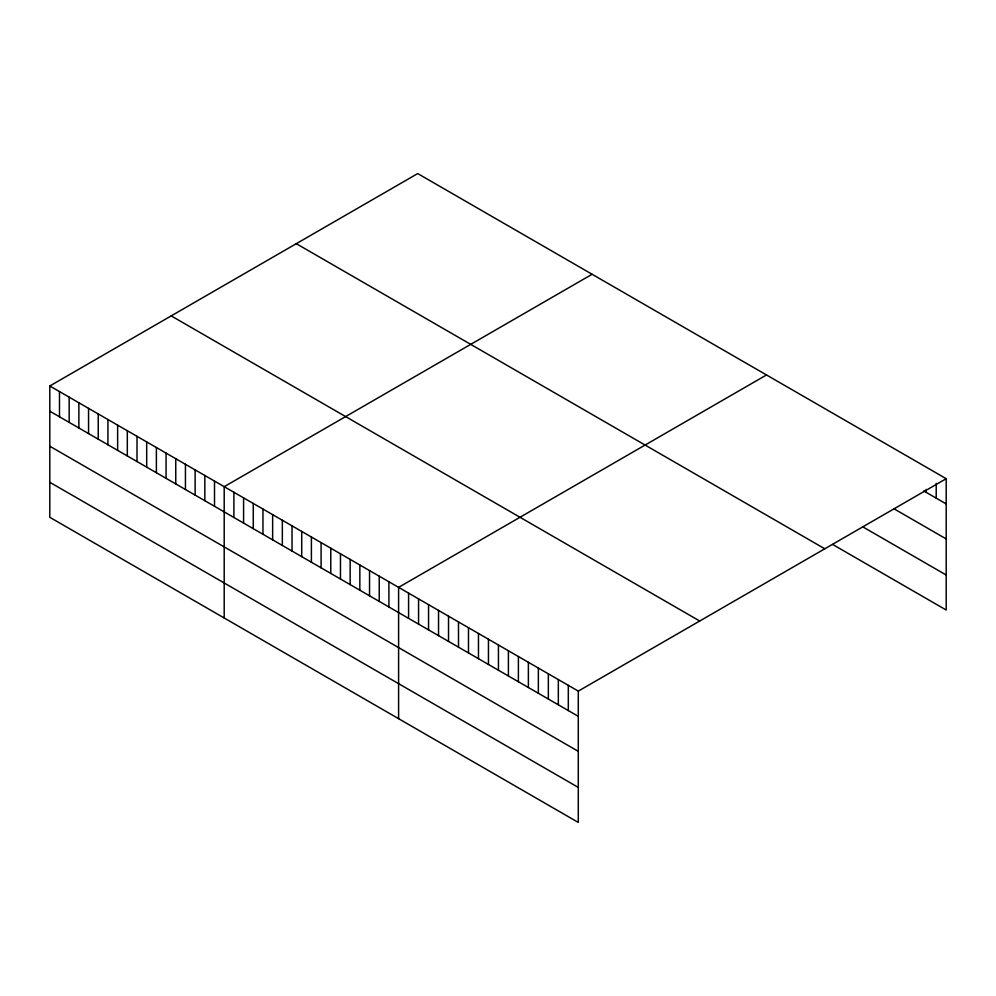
<?xml version="1.0" encoding="UTF-8"?>
<svg xmlns="http://www.w3.org/2000/svg" width="996" height="996" viewBox="0 0 996 996"><rect width="100%" height="100%" fill="white"/><g stroke="black" fill="none" stroke-linecap="round" stroke-linejoin="round"><path stroke-width="1.49" d="M49.8 385.987L578.29 691.112L578.29 822.422L49.8 517.298L49.8 385.987L417.71 173.578L946.2 478.703L946.2 610.013L832.644 544.451M592.11 274.274L224.2 486.683L224.2 617.993M766.509 374.957L398.599 587.366L398.599 718.676M578.29 691.112L946.2 478.703M923.74 490.941L946.2 503.914M893.786 508.67L946.2 538.923M862.598 526.735L946.2 575.003M296.298 243.671L824.788 548.796M171.212 315.894L699.702 621.018M49.8 411.199L578.29 716.323M49.8 446.208L578.29 751.333M49.8 482.288L578.29 787.413M936.215 483.321L936.215 498.149M926.23 489.422L926.23 492.385M568.305 685.348L568.305 710.559M558.333 679.583L558.333 704.795M548.348 673.819L548.348 699.03M538.363 668.055L538.363 693.266M528.378 662.29L528.378 687.501M518.393 656.526L518.393 681.737M508.408 650.762L508.408 675.973M498.436 644.997L498.436 670.208M488.451 639.233L488.451 664.444M478.466 633.481L478.466 658.68M468.481 627.717L468.481 652.928M458.496 621.952L458.496 647.163M448.524 616.188L448.524 641.399M438.539 610.424L438.539 635.635M428.554 604.659L428.554 629.87M418.569 598.895L418.569 624.106M408.584 593.13L408.584 618.342M388.913 581.776L388.913 606.987M379.227 576.186L379.227 601.385M369.541 570.584L369.541 595.795M359.842 564.993L359.842 590.205M350.156 559.403L350.156 584.615M340.47 553.801L340.47 579.012M330.784 548.211L330.784 573.422M321.098 542.621L321.098 567.832M311.399 537.018L311.399 562.23M301.713 531.428L301.713 556.64M292.027 525.838L292.027 551.049M282.341 520.236L282.341 545.447M272.643 514.646L272.643 539.857M262.956 509.056L262.956 534.267M253.27 503.466L253.27 528.664M243.584 497.863L243.584 523.074M233.886 492.273L233.886 517.484M214.514 481.08L214.514 506.292M204.827 475.49L204.827 500.702M195.141 469.9L195.141 495.112M185.443 464.298L185.443 489.509M175.757 458.708L175.757 483.919M166.071 453.118L166.071 478.329M156.384 447.515L156.384 472.727M146.686 441.925L146.686 467.136M137 436.335L137 461.546M127.314 430.733L127.314 455.944M117.628 425.143L117.628 450.354M107.929 419.553L107.929 444.764M98.243 413.963L98.243 439.161M88.557 408.36L88.557 433.571M78.871 402.77L78.871 427.981M69.172 397.18L69.172 422.391M59.486 391.577L59.486 416.789"/></g></svg>
